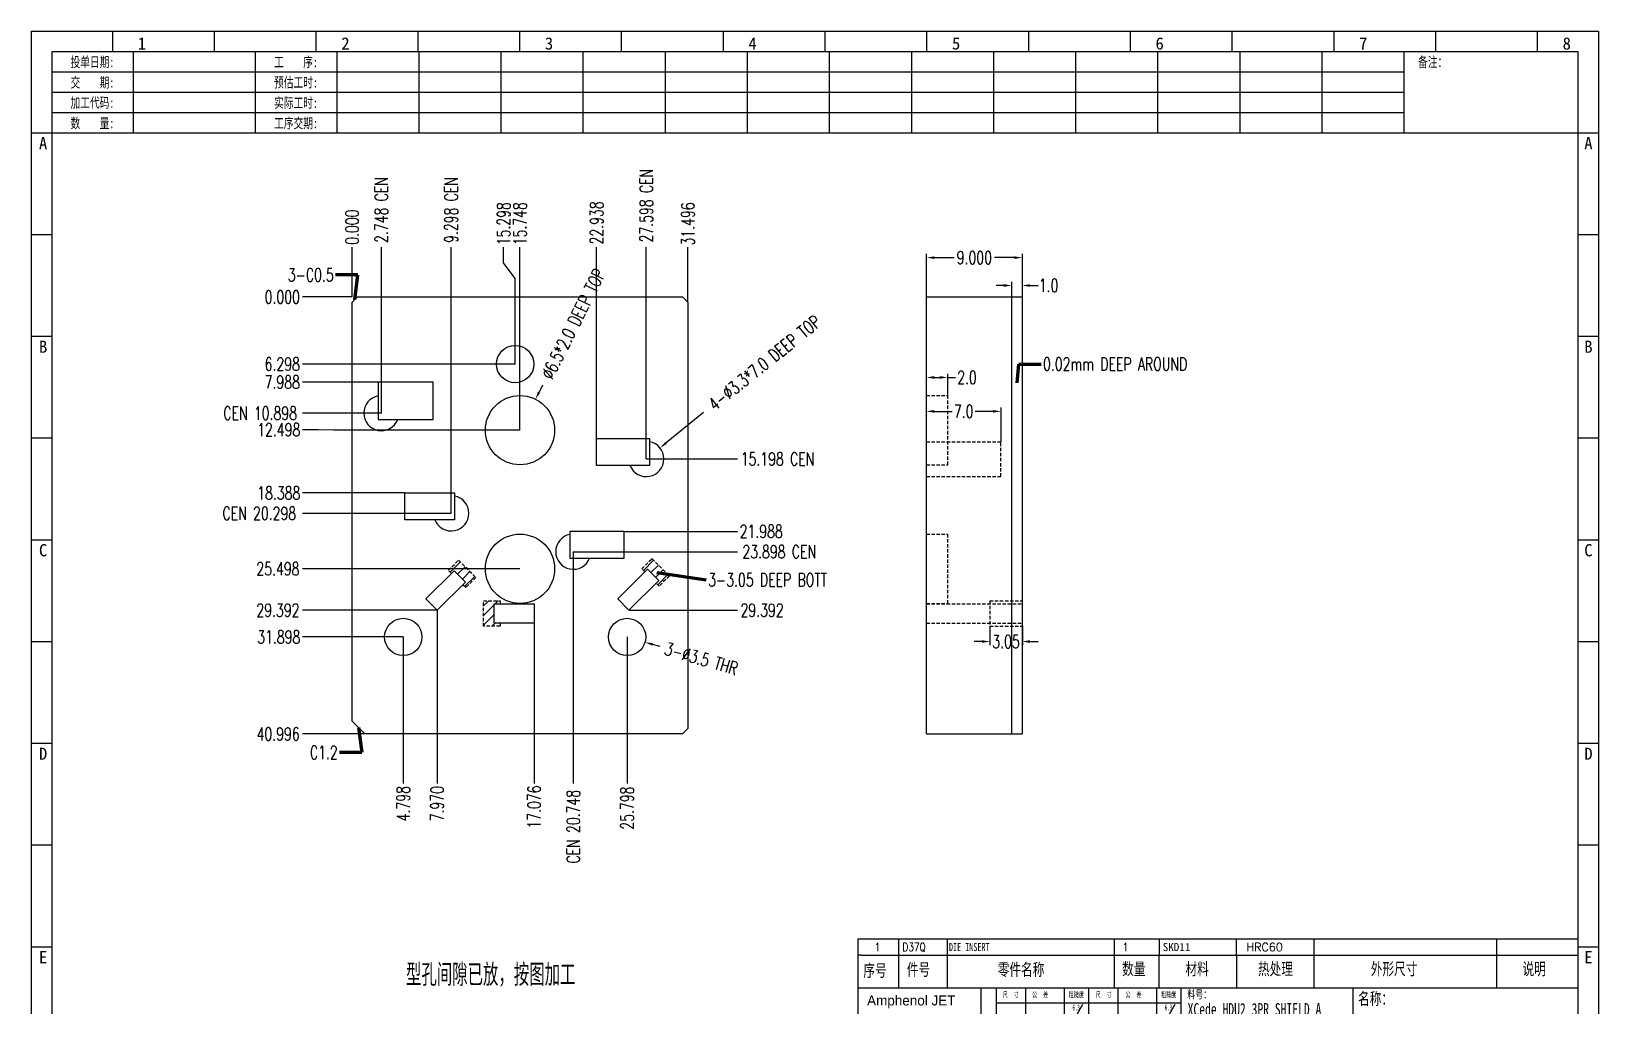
# Model space of a CAD drawing. Header units: millimetres. Extents: x -2852 to 5627, y -2271 to 1849.
# Drawn here: x -459.4 to -312.4, y -886 to -794.5 of the extents above; entities that cross this region are included whole.
import ezdxf
from ezdxf.enums import TextEntityAlignment as Align

# ---------------------------------------------------------------- set-up
doc = ezdxf.new("R2010")
doc.units = ezdxf.units.MM
doc.header["$PDSIZE"] = 3
doc.linetypes.add('DASHED2', pattern=[9.525, 6.35, -3.175])
for name, color, linetype in [('1', 7, 'Continuous'), ('11', 4, 'DASHED2'), ('41', 1, 'Continuous'), ('D03', 7, 'Continuous')]:
    doc.layers.add(name, color=color, linetype=linetype)
doc.styles.add('CH', font='仿宋_GB2312_0.ttf')
doc.styles.add('jet01', font='simplex.shx', dxfattribs={"width": 0.7, "bigfont": 'hztxt.shx'})
doc.styles.add('jet02', font='simplex.shx', dxfattribs={"width": 0.7})
doc.styles.add('SIMPLEX', font='SIMPLEX')
doc.styles.get("Standard").update_dxf_attribs({"font": '仿宋_GB2312_0.ttf', "width": 0.7})
doc.styles.add('TEXTSTYLE_1', font='TRIUMB.TTF')
doc.styles.add('tk', font='', dxfattribs={"width": 0.7})
doc.styles.add('tk 2', font='仿宋_GB2312_0.ttf', dxfattribs={"width": 0.65})
doc.styles.get('tk').set_extended_font_data('NSimSun')
doc.dimstyles.new('jet02', dxfattribs={"dimtxt": 3.5, "dimasz": 2.1, "dimexe": 1, "dimexo": 0, "dimgap": 0.5, "dimtad": 0, "dimtoh": 1, "dimdec": 3, "dimzin": 9, "dimdsep": 46, "dimtxsty": 'jet02', "dimcen": 0, "dimclrt": 256, "dimazin": 2, "dimtfac": 1, "dimtdec": 3, "dimtofl": 0, "dimtmove": 0, "dimatfit": 1, "dimfxl": 0, "dimarcsym": 0})

# ---------------------------------------------------------------- blocks, each defined once
blk = doc.blocks.new('A3-N')
at = {"layer": '1', "color": 1}
for p, q in [((0, 0), (0, 296.73)), ((0, 296.73), (420, 296.73)), ((21.82, 291.27), (21.82, 296.73)), ((49.09, 291.27), (49.09, 296.73)), ((76.36, 291.27), (76.36, 296.73)), ((103.64, 291.27), (103.64, 296.73)), ((103.64, 291.27), (103.64, 296.73)), ((103.64, 291.27), (103.64, 296.73)), ((130.91, 291.27), (130.91, 296.73)), ((158.18, 291.27), (158.18, 296.73)), ((185.45, 291.27), (185.45, 296.73)), ((212.73, 291.27), (212.73, 296.73)), ((240, 291.27), (240, 296.73)), ((267.27, 291.27), (267.27, 296.73)), ((294.55, 291.27), (294.55, 296.73)), ((321.82, 291.27), (321.82, 296.73)), ((349.09, 291.27), (349.09, 296.73)), ((376.36, 291.27), (376.36, 296.73)), ((403.64, 291.27), (403.64, 296.73)), ((420, 296.73), (420, 1)), ((5.45, 269.45), (0, 269.45)), ((420, 269.45), (414.55, 269.45)), ((5.45, 242.18), (0, 242.18)), ((420, 242.18), (414.55, 242.18)), ((5.45, 214.91), (0, 214.91)), ((420, 214.91), (414.55, 214.91)), ((5.45, 187.64), (0, 187.64)), ((420, 187.64), (414.55, 187.64)), ((5.45, 160.36), (0, 160.36)), ((420, 160.36), (414.55, 160.36)), ((5.45, 133.09), (0, 133.09)), ((420, 133.09), (414.55, 133.09)), ((5.45, 105.82), (0, 105.82)), ((420, 105.82), (414.55, 105.82)), ((5.45, 78.55), (0, 78.55)), ((420, 78.55), (414.55, 78.55)), ((5.45, 51.27), (0, 51.27)), ((420, 51.27), (414.55, 51.27)), ((222.45, 49.09), (221.45, 49.09)), ((221.45, 49.09), (221.45, 40.36)), ((222.45, 49.09), (414.55, 49.09)), ((232.36, 49.09), (232.36, 40.36)), ((245.45, 49.09), (245.45, 40.36)), ((290.18, 49.09), (290.18, 40.36)), ((302.18, 49.09), (302.18, 40.36)), ((322.91, 49.09), (322.91, 40.36)), ((343.64, 49.09), (343.64, 40.36)), ((392.73, 40.36), (392.73, 49.09)), ((258.55, 40.36), (258.55, 5.44)), ((266.45, 40.36), (266.45, 5.44)), ((276.78, 40.36), (276.78, 5.45)), ((291.18, 40.36), (291.18, 5.45)), ((301.51, 40.37), (301.51, 5.46)), ((308.01, 40.36), (308.01, 5.45)), ((354.09, 40.36), (354.09, 5.45))]:
    blk.add_line(p, q, dxfattribs=at)
at = {"layer": '1'}
for p, q in [((414.55, 278.18), (414.55, 284.73)), ((221.45, 40.36), (221.45, 5.45)), ((221.45, 40.36), (414.55, 40.36)), ((221.45, 40.36), (414.55, 40.36)), ((254.41, 40.36), (254.41, 5.45)), ((283.28, 40.36), (283.28, 5.45)), ((308.01, 36.24), (258.55, 36.24))]:
    blk.add_line(p, q, dxfattribs=at)
at = {"layer": '1', "color": 1, "ltscale": 0.05}
for p, q in [((281.68, 35.84), (279.79, 32.56)), ((306.41, 35.84), (304.52, 32.56))]:
    blk.add_line(p, q, dxfattribs=at)
at = {"layer": '1'}
blk.add_lwpolyline([(221.45, 5.45), (414.55, 5.45), (414.55, 291.27), (5.45, 291.27), (5.45, 5.45), (414.55, 5.45)], dxfattribs=at)
at = {"layer": '41'}
for p, q in [((27.27, 291.27), (27.27, 269.45)), ((60, 291.27), (60, 269.45)), ((81.82, 291.27), (81.82, 269.45)), ((103.82, 291.27), (103.82, 269.45)), ((125.82, 291.27), (125.82, 269.45)), ((147.82, 291.27), (147.82, 269.45)), ((169.82, 291.27), (169.82, 269.45)), ((191.82, 291.27), (191.82, 269.45)), ((213.82, 291.27), (213.82, 269.45)), ((235.82, 291.27), (235.82, 269.45)), ((257.82, 291.27), (257.82, 269.45)), ((279.82, 291.27), (279.82, 269.45)), ((301.82, 291.27), (301.82, 269.45)), ((323.82, 291.27), (323.82, 269.45)), ((345.82, 291.27), (345.82, 269.45)), ((367.82, 291.27), (367.82, 269.45)), ((367.82, 285.82), (5.45, 285.82)), ((367.82, 280.36), (5.45, 280.36)), ((367.82, 274.91), (5.45, 274.91)), ((414.55, 269.45), (5.45, 269.45))]:
    blk.add_line(p, q, dxfattribs=at)
at = {"layer": '1', "color": 1}
for s, p in [('1', (29.64, 295.11)), ('2', (84.18, 295.11)), ('3', (138.73, 295.11)), ('4', (193.27, 295.11)), ('5', (247.82, 295.11)), ('6', (302.36, 295.11)), ('7', (356.91, 295.11)), ('8', (411.45, 295.11))]:
    blk.add_text(s, height=3.27, dxfattribs=at).set_placement(p, align=Align.TOP_CENTER)
at = {"layer": '1', "style": 'tk', "width": 0.7}
for s, p in [('投单日期:', (16.36, 288.55)), ('工    序:', (70.91, 288.55)), ('备注：', (375.51, 288.55)), ('交    期:', (16.36, 283.09)), ('预估工时:', (70.91, 283.09)), ('加工代码:', (16.36, 277.64)), ('实际工时:', (70.91, 277.64)), ('数    量:', (16.36, 272.18)), ('工序交期:', (70.91, 272.18))]:
    blk.add_text(s, height=2.727, dxfattribs=at).set_placement(p, align=Align.MIDDLE)
at = {"layer": '1', "color": 1}
for s, p in [('A', (2.04, 268.36)), ('B', (2.04, 213.82)), ('C', (2.04, 159.27)), ('D', (2.04, 104.73)), ('E', (2.04, 50.18))]:
    blk.add_text(s, height=3.27, dxfattribs=at).set_placement(p, align=Align.TOP_LEFT)
for s, p in [('A', (418.37, 268.36)), ('B', (418.37, 213.82)), ('C', (418.37, 159.27)), ('D', (418.37, 104.73)), ('E', (418.37, 50.18))]:
    blk.add_text(s, height=3.27, dxfattribs=at).set_placement(p, align=Align.TOP_RIGHT)
at = {"layer": '1', "color": 1, "style": 'tk 2', "width": 0.7}
for s, height, p in [('序号', 3.273, (222.96, 43.34)), ('件号', 3.273, (234.62, 43.61)), ('零件名称', 3.273, (258.97, 43.61)), ('数量', 3.273, (292.3, 43.78)), ('材料', 3.273, (309.27, 43.78)), ('热处理', 3.273, (328.71, 43.78)), ('外形尺寸', 3.273, (358.94, 43.78)), ('说明', 3.273, (399.61, 43.78)), ('料号：', 2.182, (309.77, 37.46)), ('名称：', 3.273, (355.52, 35.79))]:
    blk.add_text(s, height=height, dxfattribs=at).set_placement(p)
at = {"layer": '1', "color": 7, "linetype": 'Continuous', "style": 'TEXTSTYLE_1'}
blk.add_text('Amphenol JET', height=2.7, dxfattribs=at).set_placement((223.96, 35.61))
at = {"layer": '1', "color": 1, "ltscale": 0.05, "style": 'tk 2', "width": 0.5}
for p in [(279.01, 34.26), (303.74, 34.27)]:
    blk.add_text('6.3', height=1.6, dxfattribs=at).set_placement(p)
at = {"layer": '1', "color": 1, "ltscale": 0.05, "char_height": 1.5, "width": 6.3627, "attachment_point": 1, "style": 'tk 2'}
for s, insert in [('尺  寸', (260.31, 39.25)), ('公  差', (268.17, 39.25)), ('粗糙度', (277.98, 39.25)), ('尺  寸', (285.2, 39.25)), ('公  差', (293.18, 39.25)), ('粗糙度', (302.71, 39.26))]:
    blk.add_mtext(s, dxfattribs=dict(at, insert=insert))
at = {"layer": '1', "style": 'tk 2', "width": 0.7}
for tag, p in [('PATR-NO1', (309.84, 32.96)), ('TITLE', (365.74, 30.9)), ('PATR-NO2', (309.84, 27.81)), ('DWG-NO:', (366.54, 18.14))]:
    blk.add_attdef(tag, p, '', height=3.27, dxfattribs=at)
at = {"layer": '1', "color": 1, "style": 'tk 2', "width": 0.7}
for tag, p in [('DRAW', (314.55, 7.27)), ('DATE', (334.72, 7.32))]:
    blk.add_attdef(tag, p, '', height=3.49, dxfattribs=at)
at = {"layer": '1', "style": 'tk 2', "width": 0.7}
for tag, p in [('SCALE', (376.55, 8.73)), ('SHEET', (386.6, 8.72)), ('REV', (397.38, 8.73))]:
    blk.add_attdef(tag, text='', height=2.18, dxfattribs=at).set_placement(p, align=Align.MIDDLE_LEFT)
blk = doc.blocks.new('FB3')
at = {"layer": '1', "color": 1}
for p, q in [((0, 4.36), (193.09, 4.36)), ((0, 4.36), (0, 0)), ((10.91, 4.36), (10.91, 0)), ((24, 4.36), (24, 0)), ((68.73, 4.36), (68.73, 0)), ((80.73, 4.36), (80.73, 0)), ((101.45, 4.36), (101.45, 0)), ((122.18, 4.36), (122.18, 0)), ((171.27, 0), (171.27, 4.36))]:
    blk.add_line(p, q, dxfattribs=at)
at = {"layer": '1'}
for tag, style, p in [('ITEM', 'SIMPLEX', (4.36, 2.18)), ('PARTNO', 'SIMPLEX', (12, 2.18)), ('QTY', 'SIMPLEX', (74.18, 2.18)), ('MATL', 'CH', (81.72, 2.18)), ('FINISH', 'SIMPLEX', (104.17, 2.18)), ('SPEC', 'SIMPLEX', (130.91, 2.18)), ('REMARK', 'SIMPLEX', (174.06, 2.18))]:
    blk.add_attdef(tag, text='', height=2.18, dxfattribs=dict(at, style=style)).set_placement(p, align=Align.MIDDLE_LEFT)
at = {"layer": '1', "style": 'tk', "width": 0.7}
blk.add_attdef('DIE', text='', height=2.18, dxfattribs=at).set_placement((24.43, 2.18), align=Align.MIDDLE_LEFT)
blk = doc.blocks.new('*D3312')
at = {"layer": '41', "ltscale": 0.05}
blk.add_line((485.88, -3271.9), (481.22, -3271.9), dxfattribs=at)
at = {"layer": 'Defpoints', "color": 0, "ltscale": 0.05}
for p in [(481.22, -3271.9), (485.88, -3271.9), (485.88, -3271.9)]:
    blk.add_point(p, dxfattribs=at)
at = {"layer": '41', "ltscale": 0.05, "insert": (479.33, -3271.9), "char_height": 1.225, "attachment_point": 5, "style": 'jet02'}
blk.add_mtext('0.000', dxfattribs=at)
blk = doc.blocks.new('*D3313')
at = {"layer": '41', "ltscale": 0.05}
blk.add_line((487.08, -3312.9), (481.22, -3312.9), dxfattribs=at)
at = {"layer": 'Defpoints', "color": 0, "ltscale": 0.05}
for p in [(485.88, -3271.9), (481.22, -3312.9), (487.08, -3312.9)]:
    blk.add_point(p, dxfattribs=at)
at = {"layer": '41', "ltscale": 0.05, "insert": (478.94, -3312.9), "char_height": 1.225, "attachment_point": 5, "style": 'jet02'}
blk.add_mtext('40.996', dxfattribs=at)
blk = doc.blocks.new('*D3314')
at = {"layer": '41', "ltscale": 0.05}
blk.add_line((490.67, -3303.8), (481.22, -3303.8), dxfattribs=at)
at = {"layer": 'Defpoints', "color": 0, "ltscale": 0.05}
for p in [(485.88, -3271.9), (481.22, -3303.8), (490.67, -3303.8)]:
    blk.add_point(p, dxfattribs=at)
at = {"layer": '41', "ltscale": 0.05, "insert": (479, -3303.8), "char_height": 1.225, "attachment_point": 5, "style": 'jet02'}
blk.add_mtext('31.898', dxfattribs=at)
blk = doc.blocks.new('*D3315')
at = {"layer": '41', "ltscale": 0.05}
blk.add_line((501.62, -3297.4), (481.22, -3297.4), dxfattribs=at)
at = {"layer": 'Defpoints', "color": 0, "ltscale": 0.05}
for p in [(485.88, -3271.9), (481.22, -3297.4), (501.62, -3297.4)]:
    blk.add_point(p, dxfattribs=at)
at = {"layer": '41', "ltscale": 0.05, "insert": (478.92, -3297.4), "char_height": 1.225, "attachment_point": 5, "style": 'jet02'}
blk.add_mtext('25.498', dxfattribs=at)
blk = doc.blocks.new('*D3316')
at = {"layer": '41', "ltscale": 0.05}
blk.add_line((495.17, -3292.2), (481.22, -3292.2), dxfattribs=at)
at = {"layer": 'Defpoints', "color": 0, "ltscale": 0.05}
for p in [(485.88, -3271.9), (481.22, -3292.2), (495.17, -3292.2)]:
    blk.add_point(p, dxfattribs=at)
at = {"layer": '41', "ltscale": 0.05, "insert": (476.88, -3292.2), "char_height": 1.225, "attachment_point": 5, "style": 'jet02'}
blk.add_mtext('{\\C1; CEN }20.298', dxfattribs=at)
blk = doc.blocks.new('*D3317')
at = {"layer": '41', "ltscale": 0.05}
for p, q in [((482.69, -3284.35), (481.22, -3284.35)), ((484.16, -3284.4), (482.69, -3284.35)), ((501.62, -3284.4), (484.16, -3284.4))]:
    blk.add_line(p, q, dxfattribs=at)
at = {"layer": 'Defpoints', "color": 0, "ltscale": 0.05}
for p in [(485.88, -3271.9), (481.22, -3284.35), (501.62, -3284.4)]:
    blk.add_point(p, dxfattribs=at)
at = {"layer": '41', "ltscale": 0.05, "insert": (479, -3284.35), "char_height": 1.225, "attachment_point": 5, "style": 'jet02'}
blk.add_mtext('12.498', dxfattribs=at)
blk = doc.blocks.new('*D3318')
at = {"layer": '41', "ltscale": 0.05}
blk.add_line((488.62, -3282.8), (481.22, -3282.8), dxfattribs=at)
at = {"layer": 'Defpoints', "color": 0, "ltscale": 0.05}
for p in [(485.88, -3271.9), (481.22, -3282.8), (488.62, -3282.8)]:
    blk.add_point(p, dxfattribs=at)
at = {"layer": '41', "ltscale": 0.05, "insert": (476.96, -3282.8), "char_height": 1.225, "attachment_point": 5, "style": 'jet02'}
blk.add_mtext('{\\C1; CEN }10.898', dxfattribs=at)
blk = doc.blocks.new('*D3319')
at = {"layer": '41', "ltscale": 0.05}
blk.add_line((501.17, -3278.2), (481.22, -3278.2), dxfattribs=at)
at = {"layer": 'Defpoints', "color": 0, "ltscale": 0.05}
for p in [(485.88, -3271.9), (481.22, -3278.2), (501.17, -3278.2)]:
    blk.add_point(p, dxfattribs=at)
at = {"layer": '41', "ltscale": 0.05, "insert": (479.33, -3278.2), "char_height": 1.225, "attachment_point": 5, "style": 'jet02'}
blk.add_mtext('6.298', dxfattribs=at)
blk = doc.blocks.new('*D3320')
at = {"layer": '41', "ltscale": 0.05}
blk.add_line((506.62, -3295.8), (522.03, -3295.8), dxfattribs=at)
at = {"layer": 'Defpoints', "color": 0, "ltscale": 0.05}
for p in [(485.88, -3271.9), (506.62, -3295.8), (522.03, -3295.8)]:
    blk.add_point(p, dxfattribs=at)
at = {"layer": '41', "ltscale": 0.05, "insert": (525.94, -3295.8), "char_height": 1.225, "attachment_point": 5, "style": 'jet02'}
blk.add_mtext('23.898{\\C1; CEN }', dxfattribs=at)
blk = doc.blocks.new('*D3321')
at = {"layer": '41', "ltscale": 0.05}
blk.add_line((513.47, -3287.1), (522.03, -3287.1), dxfattribs=at)
at = {"layer": 'Defpoints', "color": 0, "ltscale": 0.05}
for p in [(485.88, -3271.9), (513.47, -3287.1), (522.03, -3287.1)]:
    blk.add_point(p, dxfattribs=at)
at = {"layer": '41', "ltscale": 0.05, "insert": (525.78, -3287.1), "char_height": 1.225, "attachment_point": 5, "style": 'jet02'}
blk.add_mtext('15.198{\\C1; CEN }', dxfattribs=at)
blk = doc.blocks.new('*D3322')
at = {"layer": '41', "ltscale": 0.05}
blk.add_line((485.88, -3271.9), (485.88, -3267.24), dxfattribs=at)
at = {"layer": 'Defpoints', "color": 0, "ltscale": 0.05}
for p in [(485.88, -3267.24), (485.88, -3271.9), (485.88, -3271.9)]:
    blk.add_point(p, dxfattribs=at)
at = {"layer": '41', "ltscale": 0.05, "insert": (485.88, -3265.35), "char_height": 1.225, "attachment_point": 5, "rotation": 90, "style": 'jet02'}
blk.add_mtext('0.000', dxfattribs=at)
blk = doc.blocks.new('*D3323')
at = {"layer": '41', "ltscale": 0.05}
blk.add_line((488.62, -3282.8), (488.62, -3267.24), dxfattribs=at)
at = {"layer": 'Defpoints', "color": 0, "ltscale": 0.05}
for p in [(488.62, -3267.24), (485.88, -3271.9), (488.62, -3282.8)]:
    blk.add_point(p, dxfattribs=at)
at = {"layer": '41', "ltscale": 0.05, "insert": (488.62, -3263.74), "char_height": 1.225, "attachment_point": 5, "rotation": 90, "style": 'jet02'}
blk.add_mtext('2.748{\\C1; CEN }', dxfattribs=at)
blk = doc.blocks.new('*D3324')
at = {"layer": '41', "ltscale": 0.05}
blk.add_line((495.17, -3292.2), (495.17, -3267.24), dxfattribs=at)
at = {"layer": 'Defpoints', "color": 0, "ltscale": 0.05}
for p in [(495.17, -3267.24), (485.88, -3271.9), (495.17, -3292.2)]:
    blk.add_point(p, dxfattribs=at)
at = {"layer": '41', "ltscale": 0.05, "insert": (495.17, -3263.74), "char_height": 1.225, "attachment_point": 5, "rotation": 90, "style": 'jet02'}
blk.add_mtext('9.298{\\C1; CEN }', dxfattribs=at)
blk = doc.blocks.new('*D3325')
at = {"layer": '41', "ltscale": 0.05}
for p, q in [((500.09, -3268.71), (500.09, -3267.24)), ((501.17, -3270.18), (500.09, -3268.71)), ((501.17, -3278.2), (501.17, -3270.18))]:
    blk.add_line(p, q, dxfattribs=at)
at = {"layer": 'Defpoints', "color": 0, "ltscale": 0.05}
for p in [(500.09, -3267.24), (485.88, -3271.9), (501.17, -3278.2)]:
    blk.add_point(p, dxfattribs=at)
at = {"layer": '41', "ltscale": 0.05, "insert": (500.09, -3265.03), "char_height": 1.225, "attachment_point": 5, "rotation": 90, "style": 'jet02'}
blk.add_mtext('15.298', dxfattribs=at)
blk = doc.blocks.new('*D3326')
at = {"layer": '41', "ltscale": 0.05}
blk.add_line((501.62, -3284.4), (501.62, -3267.24), dxfattribs=at)
at = {"layer": 'Defpoints', "color": 0, "ltscale": 0.05}
for p in [(501.62, -3267.24), (485.88, -3271.9), (501.62, -3284.4)]:
    blk.add_point(p, dxfattribs=at)
at = {"layer": '41', "ltscale": 0.05, "insert": (501.62, -3265.03), "char_height": 1.225, "attachment_point": 5, "rotation": 90, "style": 'jet02'}
blk.add_mtext('15.748', dxfattribs=at)
blk = doc.blocks.new('*D3327')
at = {"layer": '41', "ltscale": 0.05}
blk.add_line((513.47, -3287.1), (513.47, -3267.24), dxfattribs=at)
at = {"layer": 'Defpoints', "color": 0, "ltscale": 0.05}
for p in [(513.47, -3267.24), (485.88, -3271.9), (513.47, -3287.1)]:
    blk.add_point(p, dxfattribs=at)
at = {"layer": '41', "ltscale": 0.05, "insert": (513.47, -3263.33), "char_height": 1.225, "attachment_point": 5, "rotation": 90, "style": 'jet02'}
blk.add_mtext('27.598{\\C1; CEN }', dxfattribs=at)
blk = doc.blocks.new('*D3328')
at = {"layer": '41', "ltscale": 0.05}
blk.add_line((517.37, -3272.4), (517.37, -3267.24), dxfattribs=at)
at = {"layer": 'Defpoints', "color": 0, "ltscale": 0.05}
for p in [(517.37, -3267.24), (485.88, -3271.9), (517.37, -3272.4)]:
    blk.add_point(p, dxfattribs=at)
at = {"layer": '41', "ltscale": 0.05, "insert": (517.37, -3265.05), "char_height": 1.225, "attachment_point": 5, "rotation": 90, "style": 'jet02'}
blk.add_mtext('31.496', dxfattribs=at)
blk = doc.blocks.new('*D3329')
at = {"layer": '41', "ltscale": 0.05}
blk.add_line((490.67, -3303.8), (490.67, -3317.55), dxfattribs=at)
at = {"layer": 'Defpoints', "color": 0, "ltscale": 0.05}
for p in [(485.88, -3271.9), (490.67, -3303.8), (490.67, -3317.55)]:
    blk.add_point(p, dxfattribs=at)
at = {"layer": '41', "ltscale": 0.05, "insert": (490.67, -3319.44), "char_height": 1.225, "attachment_point": 5, "rotation": 90, "style": 'jet02'}
blk.add_mtext('4.798', dxfattribs=at)
blk = doc.blocks.new('*D3330')
at = {"layer": '41', "ltscale": 0.05}
blk.add_line((506.62, -3295.8), (506.62, -3317.55), dxfattribs=at)
at = {"layer": 'Defpoints', "color": 0, "ltscale": 0.05}
for p in [(485.88, -3271.9), (506.62, -3295.8), (506.62, -3317.55)]:
    blk.add_point(p, dxfattribs=at)
at = {"layer": '41', "ltscale": 0.05, "insert": (506.62, -3321.89), "char_height": 1.225, "attachment_point": 5, "rotation": 90, "style": 'jet02'}
blk.add_mtext('{\\C1; CEN }20.748', dxfattribs=at)
blk = doc.blocks.new('*D3331')
at = {"layer": '41', "ltscale": 0.05}
blk.add_line((511.67, -3303.8), (511.67, -3317.55), dxfattribs=at)
at = {"layer": 'Defpoints', "color": 0, "ltscale": 0.05}
for p in [(485.88, -3271.9), (511.67, -3303.8), (511.67, -3317.55)]:
    blk.add_point(p, dxfattribs=at)
at = {"layer": '41', "ltscale": 0.05, "insert": (511.67, -3319.85), "char_height": 1.225, "attachment_point": 5, "rotation": 90, "style": 'jet02'}
blk.add_mtext('25.798', dxfattribs=at)
blk = doc.blocks.new('*D3332')
at = {"layer": '41', "ltscale": 0.05}
blk.add_line((518.84, -3282.74), (515.32, -3285.59), dxfattribs=at)
blk.add_solid([(515.25, -3285.5), (515.4, -3285.69), (514.75, -3286.06)], dxfattribs=at)
at = {"layer": 'Defpoints', "color": 0, "ltscale": 0.05}
for p in [(514.75, -3286.06), (512.19, -3288.14)]:
    blk.add_point(p, dxfattribs=at)
at = {"layer": '41', "ltscale": 0.05, "insert": (524.56, -3278.08), "char_height": 1.225, "attachment_point": 5, "rotation": 39.1105, "style": 'jet02'}
blk.add_mtext('4-∅3.3*7.0 DEEP TOP', dxfattribs=at)
blk = doc.blocks.new('*D3333')
at = {"layer": '41', "ltscale": 0.05}
for p, q in [((539.74, -3285.48), (539.74, -3282.28)), ((546.74, -3285.48), (546.74, -3282.28)), ((540.47, -3282.63), (542.16, -3282.63)), ((546, -3282.63), (544.31, -3282.63))]:
    blk.add_line(p, q, dxfattribs=at)
for points in [[(540.47, -3282.51), (540.47, -3282.75), (539.74, -3282.63)], [(546, -3282.51), (546, -3282.75), (546.74, -3282.63)]]:
    blk.add_solid(points, dxfattribs=at)
at = {"layer": 'Defpoints', "color": 0, "ltscale": 0.05}
for p in [(539.74, -3282.63), (539.74, -3285.48), (546.74, -3285.48)]:
    blk.add_point(p, dxfattribs=at)
at = {"layer": '41', "ltscale": 0.05, "insert": (543.24, -3282.63), "char_height": 1.225, "attachment_point": 5, "style": 'jet02'}
blk.add_mtext('7.0', dxfattribs=at)
blk = doc.blocks.new('*D3334')
at = {"layer": '41', "ltscale": 0.05}
for p, q in [((539.74, -3281.15), (539.74, -3279.1)), ((540.47, -3279.45), (541, -3279.45)), ((541.74, -3281.15), (541.74, -3279.1)), ((541.74, -3279.45), (542.47, -3279.45))]:
    blk.add_line(p, q, dxfattribs=at)
for points in [[(540.47, -3279.33), (540.47, -3279.57), (539.74, -3279.45)], [(541, -3279.33), (541, -3279.57), (541.74, -3279.45)]]:
    blk.add_solid(points, dxfattribs=at)
at = {"layer": 'Defpoints', "color": 0, "ltscale": 0.05}
for p in [(541.74, -3279.45), (539.74, -3281.15), (541.74, -3281.15)]:
    blk.add_point(p, dxfattribs=at)
at = {"layer": '41', "ltscale": 0.05, "insert": (543.55, -3279.45), "char_height": 1.225, "attachment_point": 5, "style": 'jet02'}
blk.add_mtext('2.0', dxfattribs=at)
blk = doc.blocks.new('*D3335')
at = {"layer": '41', "ltscale": 0.05}
blk.add_line((503.74, -3280.18), (503.41, -3280.84), dxfattribs=at)
blk.add_solid([(503.3, -3280.78), (503.52, -3280.89), (503.08, -3281.49)], dxfattribs=at)
at = {"layer": 'Defpoints', "color": 0, "ltscale": 0.05}
for p in [(503.08, -3281.49), (500.17, -3287.3)]:
    blk.add_point(p, dxfattribs=at)
at = {"layer": '41', "ltscale": 0.05, "insert": (506.63, -3274.42), "char_height": 1.225, "attachment_point": 5, "rotation": 63.3814, "style": 'jet02'}
blk.add_mtext('∅6.5*2.0 DEEP TOP', dxfattribs=at)
blk = doc.blocks.new('*D3336')
at = {"layer": '41', "ltscale": 0.05}
blk.add_line((514.76, -3304.7), (514.06, -3304.5), dxfattribs=at)
blk.add_solid([(514.09, -3304.38), (514.02, -3304.61), (513.35, -3304.29)], dxfattribs=at)
at = {"layer": 'Defpoints', "color": 0, "ltscale": 0.05}
for p in [(509.99, -3303.31), (513.35, -3304.29)]:
    blk.add_point(p, dxfattribs=at)
at = {"layer": '41', "ltscale": 0.05, "insert": (518.62, -3305.83), "char_height": 1.225, "attachment_point": 5, "rotation": 343.7182, "style": 'jet02'}
blk.add_mtext('3-∅3.5{\\C1; THR}', dxfattribs=at)
blk = doc.blocks.new('*D3337')
at = {"layer": '41', "ltscale": 0.05}
for p, q in [((539.74, -3271.9), (539.74, -3267.86)), ((540.47, -3268.21), (542.35, -3268.21)), ((548, -3268.21), (546.13, -3268.21)), ((548.74, -3271.9), (548.74, -3267.86))]:
    blk.add_line(p, q, dxfattribs=at)
for points in [[(540.47, -3268.09), (540.47, -3268.33), (539.74, -3268.21)], [(548, -3268.09), (548, -3268.33), (548.74, -3268.21)]]:
    blk.add_solid(points, dxfattribs=at)
at = {"layer": 'Defpoints', "color": 0, "ltscale": 0.05}
for p in [(548.74, -3268.21), (539.74, -3271.9), (548.74, -3271.9)]:
    blk.add_point(p, dxfattribs=at)
at = {"layer": '41', "ltscale": 0.05, "insert": (544.24, -3268.21), "char_height": 1.225, "attachment_point": 5, "style": 'jet02'}
blk.add_mtext('9.000', dxfattribs=at)
blk = doc.blocks.new('*D3338')
at = {"layer": '41', "ltscale": 0.05}
for p, q in [((547.74, -3271.9), (547.74, -3270.47)), ((548.74, -3271.9), (548.74, -3270.47)), ((547, -3270.82), (546.27, -3270.82)), ((549.47, -3270.82), (550.21, -3270.82))]:
    blk.add_line(p, q, dxfattribs=at)
for points in [[(547, -3270.7), (547, -3270.95), (547.74, -3270.82)], [(549.47, -3270.7), (549.47, -3270.95), (548.74, -3270.82)]]:
    blk.add_solid(points, dxfattribs=at)
at = {"layer": 'Defpoints', "color": 0, "ltscale": 0.05}
for p in [(547.74, -3271.9), (548.74, -3270.82), (548.74, -3271.9)]:
    blk.add_point(p, dxfattribs=at)
at = {"layer": '41', "ltscale": 0.05, "insert": (551.2, -3270.82), "char_height": 1.225, "attachment_point": 5, "style": 'jet02'}
blk.add_mtext('1.0', dxfattribs=at)
blk = doc.blocks.new('*D3339')
at = {"layer": '41', "ltscale": 0.05}
for p, q in [((545.69, -3302.8), (545.69, -3304.58)), ((548.74, -3302.8), (548.74, -3304.58)), ((544.95, -3304.23), (544.22, -3304.23)), ((549.47, -3304.23), (550.21, -3304.23))]:
    blk.add_line(p, q, dxfattribs=at)
for points in [[(544.95, -3304.1), (544.95, -3304.35), (545.69, -3304.23)], [(549.47, -3304.1), (549.47, -3304.35), (548.74, -3304.23)]]:
    blk.add_solid(points, dxfattribs=at)
at = {"layer": 'Defpoints', "color": 0, "ltscale": 0.05}
for p in [(545.69, -3302.8), (548.74, -3302.8), (548.74, -3304.23)]:
    blk.add_point(p, dxfattribs=at)
at = {"layer": '41', "ltscale": 0.05, "insert": (547.21, -3304.23), "char_height": 1.225, "attachment_point": 5, "style": 'jet02'}
blk.add_mtext('3.05', dxfattribs=at)
blk = doc.blocks.new('*D3340')
at = {"layer": '41', "ltscale": 0.05}
blk.add_line((502.95, -3302.5), (502.95, -3317.55), dxfattribs=at)
at = {"layer": 'Defpoints', "color": 0, "ltscale": 0.05}
for p in [(485.88, -3271.9), (502.95, -3302.5), (502.95, -3317.55)]:
    blk.add_point(p, dxfattribs=at)
at = {"layer": '41', "ltscale": 0.05, "insert": (502.95, -3319.75), "char_height": 1.225, "attachment_point": 5, "rotation": 90, "style": 'jet02'}
blk.add_mtext('17.076', dxfattribs=at)
blk = doc.blocks.new('*D3341')
at = {"layer": '41', "ltscale": 0.05}
blk.add_line((493.85, -3301.29), (493.85, -3317.55), dxfattribs=at)
at = {"layer": 'Defpoints', "color": 0, "ltscale": 0.05}
for p in [(485.88, -3271.9), (493.85, -3301.29), (493.85, -3317.55)]:
    blk.add_point(p, dxfattribs=at)
at = {"layer": '41', "ltscale": 0.05, "insert": (493.85, -3319.44), "char_height": 1.225, "attachment_point": 5, "rotation": 90, "style": 'jet02'}
blk.add_mtext('7.970', dxfattribs=at)
blk = doc.blocks.new('*D3342')
at = {"layer": '41', "ltscale": 0.05}
blk.add_line((493.85, -3301.29), (481.22, -3301.29), dxfattribs=at)
at = {"layer": 'Defpoints', "color": 0, "ltscale": 0.05}
for p in [(485.88, -3271.9), (481.22, -3301.29), (493.85, -3301.29)]:
    blk.add_point(p, dxfattribs=at)
at = {"layer": '41', "ltscale": 0.05, "insert": (478.92, -3301.29), "char_height": 1.225, "attachment_point": 5, "style": 'jet02'}
blk.add_mtext('29.392', dxfattribs=at)
blk = doc.blocks.new('*D3343')
at = {"layer": '41', "ltscale": 0.05}
blk.add_line((511.85, -3301.29), (522.03, -3301.29), dxfattribs=at)
at = {"layer": 'Defpoints', "color": 0, "ltscale": 0.05}
for p in [(485.88, -3271.9), (511.85, -3301.29), (522.03, -3301.29)]:
    blk.add_point(p, dxfattribs=at)
at = {"layer": '41', "ltscale": 0.05, "insert": (524.33, -3301.29), "char_height": 1.225, "attachment_point": 5, "style": 'jet02'}
blk.add_mtext('29.392', dxfattribs=at)
blk = doc.blocks.new('*D3344')
at = {"layer": '41', "ltscale": 0.05}
blk.add_line((508.81, -3285.19), (508.81, -3267.24), dxfattribs=at)
at = {"layer": 'Defpoints', "color": 0, "ltscale": 0.05}
for p in [(508.81, -3267.24), (485.88, -3271.9), (508.81, -3285.19)]:
    blk.add_point(p, dxfattribs=at)
at = {"layer": '41', "ltscale": 0.05, "insert": (508.81, -3264.95), "char_height": 1.225, "attachment_point": 5, "rotation": 90, "style": 'jet02'}
blk.add_mtext('22.938', dxfattribs=at)
blk = doc.blocks.new('*D3345')
at = {"layer": '41', "ltscale": 0.05}
blk.add_line((511.38, -3293.89), (522.03, -3293.89), dxfattribs=at)
at = {"layer": 'Defpoints', "color": 0, "ltscale": 0.05}
for p in [(485.88, -3271.9), (511.38, -3293.89), (522.03, -3293.89)]:
    blk.add_point(p, dxfattribs=at)
at = {"layer": '41', "ltscale": 0.05, "insert": (524.25, -3293.89), "char_height": 1.225, "attachment_point": 5, "style": 'jet02'}
blk.add_mtext('21.988', dxfattribs=at)
blk = doc.blocks.new('*D3346')
at = {"layer": '41', "ltscale": 0.05}
blk.add_line((490.81, -3290.29), (481.22, -3290.29), dxfattribs=at)
at = {"layer": 'Defpoints', "color": 0, "ltscale": 0.05}
for p in [(485.88, -3271.9), (481.22, -3290.29), (490.81, -3290.29)]:
    blk.add_point(p, dxfattribs=at)
at = {"layer": '41', "ltscale": 0.05, "insert": (479, -3290.29), "char_height": 1.225, "attachment_point": 5, "style": 'jet02'}
blk.add_mtext('18.388', dxfattribs=at)
blk = doc.blocks.new('*D3347')
at = {"layer": '41', "ltscale": 0.05}
blk.add_line((488.31, -3279.89), (481.22, -3279.89), dxfattribs=at)
at = {"layer": 'Defpoints', "color": 0, "ltscale": 0.05}
for p in [(485.88, -3271.9), (481.22, -3279.89), (488.31, -3279.89)]:
    blk.add_point(p, dxfattribs=at)
at = {"layer": '41', "ltscale": 0.05, "insert": (479.33, -3279.89), "char_height": 1.225, "attachment_point": 5, "style": 'jet02'}
blk.add_mtext('7.988', dxfattribs=at)

msp = doc.modelspace()

# ---------------------------------------------------------------- hatches: boundary and pattern name
at = {"layer": '11', "ltscale": 0.05}
h = msp.add_hatch(dxfattribs=at)
h.set_pattern_fill('ANSI31', color=256, scale=0.2, style=0)
h.set_pattern_definition([(45, (-429.3321, -819.4711), (-0.449013, 0.449013), [])])
h.paths.add_polyline_path([(-401.205, -844.0196), (-402.1596, -844.9742), (-401.8767, -845.257), (-401.6293, -845.0095), (-400.5686, -846.0702), (-400.8161, -846.3177), (-400.5332, -846.6005), (-399.5786, -845.6459)])
h.paths.add_polyline_path([(-416.0062, -848.2691), (-415.4562, -848.2691), (-415.4562, -847.9691), (-417.0062, -847.9691), (-417.0062, -850.3691), (-415.4562, -850.3691), (-415.4562, -850.0691), (-416.0062, -850.0691)])
h.paths.add_polyline_path([(-419.3464, -844.161), (-420.301, -845.1156), (-420.0182, -845.3984), (-419.7707, -845.1509), (-418.71, -846.2116), (-418.9575, -846.4591), (-418.6747, -846.7419), (-417.7201, -845.7873)])

# ---------------------------------------------------------------- linework, layer by layer
at = {"layer": '1', "ltscale": 0.05}
for p, q in [((-375.4706, -819.4711), (-366.4706, -819.4711)), ((-366.4706, -819.4711), (-366.4706, -860.4671)), ((-375.4706, -860.4671), (-366.4706, -860.4671))]:
    msp.add_line(p, q, dxfattribs=at)
at = {"layer": '1', "color": 3, "ltscale": 0.05}
msp.add_line((-367.4706, -819.4711), (-367.4706, -860.4671), dxfattribs=at)
at = {"layer": '1', "ltscale": 0.05}
for centre in [(-414.0341, -825.7691), (-424.5341, -851.3691), (-403.5341, -851.3691)]:
    msp.add_circle(centre, 1.75, dxfattribs=at)
at = {"layer": '1', "color": 2, "ltscale": 0.05}
for centre in [(-413.5841, -831.9691), (-413.5841, -844.9691)]:
    msp.add_circle(centre, 3.25, dxfattribs=at)
at = {"layer": '11', "color": 2, "ltscale": 0.05}
for p, q in [((-375.4706, -828.7191), (-373.4706, -828.7191)), ((-373.4706, -835.2191), (-373.4706, -828.7191)), ((-375.4706, -835.2191), (-373.4706, -835.2191)), ((-375.4706, -841.7191), (-373.4706, -841.7191)), ((-373.4706, -848.2191), (-373.4706, -841.7191)), ((-375.4706, -848.2191), (-373.4706, -848.2191))]:
    msp.add_line(p, q, dxfattribs=at)
at = {"layer": '11', "color": 3, "ltscale": 0.05}
for p, q in [((-375.4706, -833.0485), (-368.4706, -833.0485)), ((-368.4706, -836.3191), (-368.4706, -833.0485)), ((-375.4706, -836.3191), (-368.4706, -836.3191))]:
    msp.add_line(p, q, dxfattribs=at)
at = {"layer": '11', "ltscale": 0.05}
for p, q in [((-369.5206, -847.9691), (-366.4706, -847.9691)), ((-369.5206, -847.9691), (-369.5206, -850.3691)), ((-375.4706, -848.2691), (-366.4706, -848.2691)), ((-375.4706, -850.0691), (-366.4706, -850.0691)), ((-369.5206, -850.3691), (-366.4706, -850.3691))]:
    msp.add_line(p, q, dxfattribs=at)
for points in [[(-420.0182, -845.3984), (-420.301, -845.1156), (-419.3464, -844.161), (-417.7201, -845.7873), (-418.6747, -846.7419), (-418.9575, -846.4591)], [(-401.8767, -845.257), (-402.1596, -844.9742), (-401.205, -844.0196), (-399.5786, -845.6459), (-400.5332, -846.6005), (-400.8161, -846.3177)], [(-415.4562, -850.0691), (-415.4562, -850.3691), (-417.0062, -850.3691), (-417.0062, -847.9691), (-415.4562, -847.9691), (-415.4562, -848.2691)]]:
    msp.add_lwpolyline(points, dxfattribs=at)
at = {"layer": 'D03', "ltscale": 0.05}
msp.add_line((-375.4706, -860.4671), (-375.4706, -819.4711), dxfattribs=at)
for points in [[(-428.1321, -860.4671), (-429.3321, -859.2671), (-429.3321, -819.9711), (-428.8321, -819.4711), (-398.3361, -819.4711), (-397.8361, -819.9711), (-397.8361, -859.9671), (-398.3361, -860.4671)], [(-426.8941, -827.4591), (-426.8941, -830.9791), (-421.7241, -830.9791), (-421.7241, -827.4591)], [(-401.4241, -832.7591), (-401.4241, -835.2791), (-406.3941, -835.2791), (-406.3941, -832.7591)], [(-419.7241, -837.8591), (-419.7241, -840.3791), (-424.3941, -840.3791), (-424.3941, -837.8591)], [(-408.8941, -841.4591), (-408.8941, -843.9791), (-403.8241, -843.9791), (-403.8241, -841.4591)], [(-418.71, -846.2116), (-421.3617, -848.8633), (-422.4223, -847.8026), (-419.7707, -845.1509)], [(-400.5686, -846.0702), (-403.3617, -848.8633), (-404.4223, -847.8026), (-401.6293, -845.0095)], [(-416.0062, -848.2691), (-412.2562, -848.2691), (-412.2562, -850.0691), (-416.0062, -850.0691)]]:
    msp.add_lwpolyline(points, close=True, dxfattribs=at)
at = {"layer": 'D03', "color": 3, "ltscale": 0.05}
for centre, start, end in [((-426.5841, -830.3691), 100.829018, 338.30307), ((-401.7341, -834.6691), 201.69693, 79.170982), ((-420.0341, -839.7691), 201.69693, 79.170982), ((-408.5841, -843.3691), 100.829018, 338.30307)]:
    msp.add_arc(centre, 1.65, start, end, dxfattribs=at)

# ---------------------------------------------------------------- block references
at = {"layer": '1', "ltscale": 0.05}
ref = msp.add_blockref('A3-N', (-459.4145, -898.4035), dxfattribs=dict(at, xscale=0.3500000000000227, yscale=0.3500000000000227, zscale=0.3500000000000227))
ref.add_attrib('PATR-NO1', 'XCede HDU2 3PR SHIELD A', (-350.969, -886.8659), dxfattribs={"height": 1.145455, "style": 'tk 2', "width": 0.7})
ref = msp.add_blockref('FB3', (-381.9054, -881.2217), dxfattribs=dict(at, xscale=0.3500000000000227, yscale=0.3500000000000227, zscale=0.3500000000000227))
ref.add_attrib('PARTNO', 'D37Q', dxfattribs={"height": 0.76364, "style": 'SIMPLEX', "width": 0.8}).set_placement((-377.7054, -880.4581), align=Align.MIDDLE_LEFT)
ref.add_attrib('ITEM', '1', dxfattribs={"height": 0.7636, "style": 'SIMPLEX'}).set_placement((-380.3782, -880.4581), align=Align.MIDDLE_LEFT)
ref.add_attrib('DIE', 'DIE INSERT', dxfattribs={"height": 0.76364, "style": 'tk', "width": 0.7}).set_placement((-373.3549, -880.4581), align=Align.MIDDLE_LEFT)
ref.add_attrib('QTY', '1', dxfattribs={"height": 0.7636, "style": 'SIMPLEX'}).set_placement((-357.1256, -880.4581), align=Align.MIDDLE_LEFT)
ref.add_attrib('MATL', 'SKD11', dxfattribs={"height": 0.76364, "style": 'CH'}).set_placement((-353.3048, -880.4581), align=Align.MIDDLE_LEFT)
ref.add_attrib('FINISH', 'HRC60', dxfattribs={"height": 0.76364, "style": 'SIMPLEX'}).set_placement((-345.445, -880.4581), align=Align.MIDDLE_LEFT)

# ---------------------------------------------------------------- texts
at = {"layer": '1', "ltscale": 0.05, "style": 'jet01', "width": 0.7}
msp.add_text('型孔间隙已放，按图加工', height=2.064003, dxfattribs=at).set_placement((-424.2778, -884.1026))
at = {"layer": '41', "ltscale": 0.05, "char_height": 1.225, "style": 'jet02'}
for s, insert, attachment_point in [('3-C0.5', (-431.0596, -817.3985), 6), ('0.02mm DEEP AROUND', (-364.5254, -825.7644), 4), ('3-3.05 DEEP BOTT', (-395.9345, -846.0067), 4), ('C1.2', (-430.6834, -862.2098), 6)]:
    msp.add_mtext(s, dxfattribs=dict(at, insert=insert, attachment_point=attachment_point))

# ---------------------------------------------------------------- dimensions: what is measured, and where the dimension line sits
at = {"layer": '41', "ltscale": 0.05}
for feature_location, offset, dtype, text, picture, middle in [((-401.7341, -834.6691), (0, 19.8549), 1, '<>{\\C1; CEN }', '*D3327', (-401.7341, -810.9029)), ((-426.5841, -830.3691), (0, 15.5549), 1, '<>{\\C1; CEN }', '*D3323', (-426.5841, -811.3113)), ((-420.0341, -839.7691), (0, 24.9549), 1, '<>{\\C1; CEN }', '*D3324', (-420.0341, -811.3113)), ((-420.0341, -839.7691), (-13.9549, 0), 0, '{\\C1; CEN }<>', '*D3316', (-438.3291, -839.7691)), ((-426.5841, -830.3691), (-7.4049, 0), 0, '{\\C1; CEN }<>', '*D3318', (-438.2474, -830.3691)), ((-408.5841, -843.3691), (15.4049, 0), 0, '<>{\\C1; CEN }', '*D3320', (-389.2679, -843.3691)), ((-401.7341, -834.6691), (8.5549, 0), 0, '<>{\\C1; CEN }', '*D3321', (-389.4313, -834.6691)), ((-408.5841, -843.3691), (0, -21.7549), 1, '{\\C1; CEN }<>', '*D3330', (-408.5841, -869.4641))]:
    dim = msp.add_ordinate_dim(feature_location=feature_location, offset=offset, dtype=dtype, origin=(-429.3321, -819.4711), text=text, dimstyle='jet02', override={"dimscale": 0.35, "dimtoh": 0, "dimzin": 1, "dimclrd": 256, "dimclre": 256, "dimadec": 3, "dimazin": 0, "dimatfit": 3, "dimlwd": 65535, "dimlwe": 65535}, dxfattribs=at)
    dim.commit()
    dim.dimension.update_dxf_attribs({"geometry": picture, "text_midpoint": middle, "insert": (-915.2077, 2452.4298)})
for feature_location, offset, dtype, origin, picture, middle, set_off in [((-406.3941, -832.7591), (0, 17.9449), 1, (-429.3321, -819.4711), '*D3344', (-406.3941, -812.5158), (-915.2077, 2452.4298)), ((-429.3321101696, -819.4711234568), (0, 4.6569411264), 1, (-429.3321101696, -819.4711234568), '*D3322', (-429.3321101696, -812.9241823303), (-915.2077048823, 2452.4298167741)), ((-414.0341, -825.7691), (-1.0813, 10.9549), 1, (-429.3321, -819.4711), '*D3325', (-415.1154, -812.5975), (-915.2077, 2452.4298)), ((-413.5841, -831.9691), (0, 17.1549), 1, (-429.3321, -819.4711), '*D3326', (-413.5841, -812.5975), (-915.2077, 2452.4298)), ((-397.8361, -819.9711), (0, 5.1569), 1, (-429.3321, -819.4711), '*D3328', (-397.8361, -812.6179), (-915.2077, 2452.4298)), ((-429.3321101696, -819.4711234568), (-4.6569411264, 0), 0, (-429.3321101696, -819.4711234568), '*D3312', (-435.879051296, -819.4711234568), (-915.2077048823, 2452.4298167741)), ((-413.5841, -844.9691), (-20.4049, 0), 0, (-429.3321, -819.4711), '*D3315', (-436.2874, -844.9691), (-915.2077, 2452.4298)), ((-421.3617, -848.8633), (-12.6274, 0), 0, (-429.3321, -819.4711), '*D3342', (-436.2874, -848.8633), (-915.2077, 2452.4298)), ((-428.1321, -860.4671), (-5.8569, 0), 0, (-429.3321, -819.4711), '*D3313', (-436.267, -860.4671), (-915.2077, 2452.4298)), ((-424.5341, -851.3691), (-9.4549, 0), 0, (-429.3321, -819.4711), '*D3314', (-436.2057, -851.3691), (-915.2077, 2452.4298)), ((-413.5841, -831.9691), (-20.4049, 0.0474), 0, (-429.3321, -819.4711), '*D3317', (-436.2057, -831.9217), (-915.2077, 2452.4298)), ((-424.3941, -837.8591), (-9.5949, 0), 0, (-429.3321, -819.4711), '*D3346', (-436.2057, -837.8591), (-915.2077, 2452.4298)), ((-414.0341, -825.7691), (-19.9549, 0), 0, (-429.3321, -819.4711), '*D3319', (-435.8791, -825.7691), (-915.2077, 2452.4298)), ((-426.8941, -827.4591), (-7.0949, 0), 0, (-429.3321, -819.4711), '*D3347', (-435.8791, -827.4591), (-915.2077, 2452.4298)), ((-424.5341, -851.3691), (0, -13.7549), 1, (-429.3321, -819.4711), '*D3329', (-424.5341, -867.0141), (-915.2077, 2452.4298)), ((-403.5341, -851.3691), (0, -13.7549), 1, (-429.3321, -819.4711), '*D3331', (-403.5341, -867.4224), (-915.2077, 2452.4298)), ((-412.2562, -850.0691), (0, -15.0549), 1, (-429.3321, -819.4711), '*D3340', (-412.2562, -867.3203), (-915.2077, 2452.4298)), ((-421.3617, -848.8633), (0, -16.2608), 1, (-429.3321, -819.4711), '*D3341', (-421.3617, -867.0141), (-915.2077, 2452.4298)), ((-403.3617, -848.8633), (10.1825, 0), 0, (-429.3321, -819.4711), '*D3343', (-390.8808, -848.8633), (-915.2077, 2452.4298)), ((-403.8241, -841.4591), (10.6449, 0), 0, (-429.3321, -819.4711), '*D3345', (-390.9625, -841.4591), (-915.2077, 2452.4298))]:
    dim = msp.add_ordinate_dim(feature_location=feature_location, offset=offset, dtype=dtype, origin=origin, dimstyle='jet02', override={"dimscale": 0.35, "dimtoh": 0, "dimzin": 1, "dimclrd": 256, "dimclre": 256, "dimadec": 3, "dimazin": 0, "dimatfit": 3, "dimlwd": 65535, "dimlwe": 65535}, dxfattribs=at)
    dim.commit()
    dim.dimension.update_dxf_attribs({"geometry": picture, "text_midpoint": middle, "insert": set_off})
for base, p1, p2, override, picture, middle in [((-366.4706, -815.7784), (-375.4706, -819.4711), (-366.4706, -819.4711), {"dimscale": 0.35, "dimtoh": 0, "dimzin": 1, "dimclrd": 256, "dimclre": 256, "dimadec": 3, "dimazin": 0, "dimatfit": 3, "dimlwd": 65535, "dimlwe": 65535}, '*D3337', (-370.9706, -815.7784)), ((-366.4706, -818.395), (-367.4706, -819.4711), (-366.4706, -819.4711), {"dimscale": 0.35, "dimtoh": 0, "dimdec": 1, "dimzin": 1, "dimclrd": 256, "dimclre": 256, "dimadec": 1, "dimazin": 0, "dimatfit": 3, "dimlwd": 65535, "dimlwe": 65535}, '*D3338', (-364.0089, -818.395)), ((-373.4706, -827.0209), (-375.4706, -828.7191), (-373.4706, -828.7191), {"dimscale": 0.35, "dimtoh": 0, "dimdec": 1, "dimzin": 1, "dimclrd": 256, "dimclre": 256, "dimadec": 1, "dimazin": 0, "dimatfit": 3, "dimlwd": 65535, "dimlwe": 65535}, '*D3334', (-371.6622, -827.0209)), ((-375.4706, -830.1998), (-368.4706, -833.0485), (-375.4706, -833.0485), {"dimscale": 0.35, "dimtoh": 0, "dimdec": 1, "dimzin": 1, "dimclrd": 256, "dimclre": 256, "dimadec": 1, "dimazin": 0, "dimatfit": 3, "dimlwd": 65535, "dimlwe": 65535}, '*D3333', (-371.9706, -830.1998)), ((-366.4706, -851.7973), (-369.5206, -850.3691), (-366.4706, -850.3691), {"dimscale": 0.35, "dimtoh": 0, "dimdec": 2, "dimzin": 1, "dimclrd": 256, "dimclre": 256, "dimazin": 0, "dimatfit": 3, "dimlwd": 65535, "dimlwe": 65535}, '*D3339', (-367.9956, -851.7973))]:
    dim = msp.add_linear_dim(base=base, p1=p1, p2=p2, dimstyle='jet02', override=override, dxfattribs=at)
    dim.commit()
    dim.dimension.update_dxf_attribs({"geometry": picture, "text_midpoint": middle, "insert": (-915.2077, 2452.4298)})
for p1, p2, text, picture, middle in [((-415.0403, -834.8747), (-412.128, -829.0636), '<>*2.0 DEEP TOP', '*D3335', (-408.5826, -821.9894)), ((-405.2139, -850.8785), (-401.8543, -851.8598), '3-<>{\\C1; THR}', '*D3336', (-396.5909, -853.3971))]:
    dim = msp.add_diameter_dim_2p(p1=p1, p2=p2, text=text, dimstyle='jet02', override={"dimscale": 0.35, "dimtoh": 0, "dimdec": 1, "dimzin": 1, "dimclrd": 256, "dimclre": 256, "dimadec": 1, "dimazin": 0, "dimatfit": 3, "dimlwd": 65535, "dimlwe": 65535}, dxfattribs=at)
    dim.commit()
    dim.dimension.update_dxf_attribs({"geometry": picture, "text_midpoint": middle, "insert": (-915.2077, 2452.4298)})
dim = msp.add_diameter_dim_2p(p1=(-403.0144, -835.71), p2=(-400.4538, -833.6283), text='4-<>*7.0 DEEP TOP', dimstyle='jet02', override={"dimscale": 0.35, "dimtoh": 0, "dimdec": 1, "dimzin": 1, "dimclrd": 256, "dimclre": 256, "dimadec": 1, "dimazin": 0, "dimatfit": 3, "dimlwd": 65535, "dimlwe": 65535}, dxfattribs=at)
dim.commit()
dim.dimension.update_dxf_attribs({"geometry": '*D3332', "text_midpoint": (-390.6446, -825.6536), "dimtype": 131, "insert": (-915.2077, 2452.4298)})

# ---------------------------------------------------------------- leaders
at = {"layer": '41', "ltscale": 0.05, "annotation_type": 0, "has_hookline": 1}
for points, hookline_direction, text_width in [([(-429.0821, -819.7211), (-428.7846, -817.3985), (-430.8846, -817.3985)], 1, 4.5325), ([(-366.9498, -827.522), (-366.8004, -825.7644), (-364.7004, -825.7644)], 0, 15.1492), ([(-400.7553, -845.3193), (-396.1095, -846.0067)], 0, 12.6175), ([(-428.7321, -859.8671), (-428.4084, -862.2098), (-430.5084, -862.2098)], 1, 2.4908)]:
    msp.add_leader(points, dimstyle='jet02', override={"dimscale": 0.35, "dimtoh": 0, "dimzin": 1, "dimclrd": 256, "dimclre": 256, "dimadec": 3, "dimazin": 0, "dimatfit": 3, "dimlwd": 65535, "dimlwe": 65535}, dxfattribs=dict(at, hookline_direction=hookline_direction, text_width=text_width))

doc.saveas('drawing.dxf')
